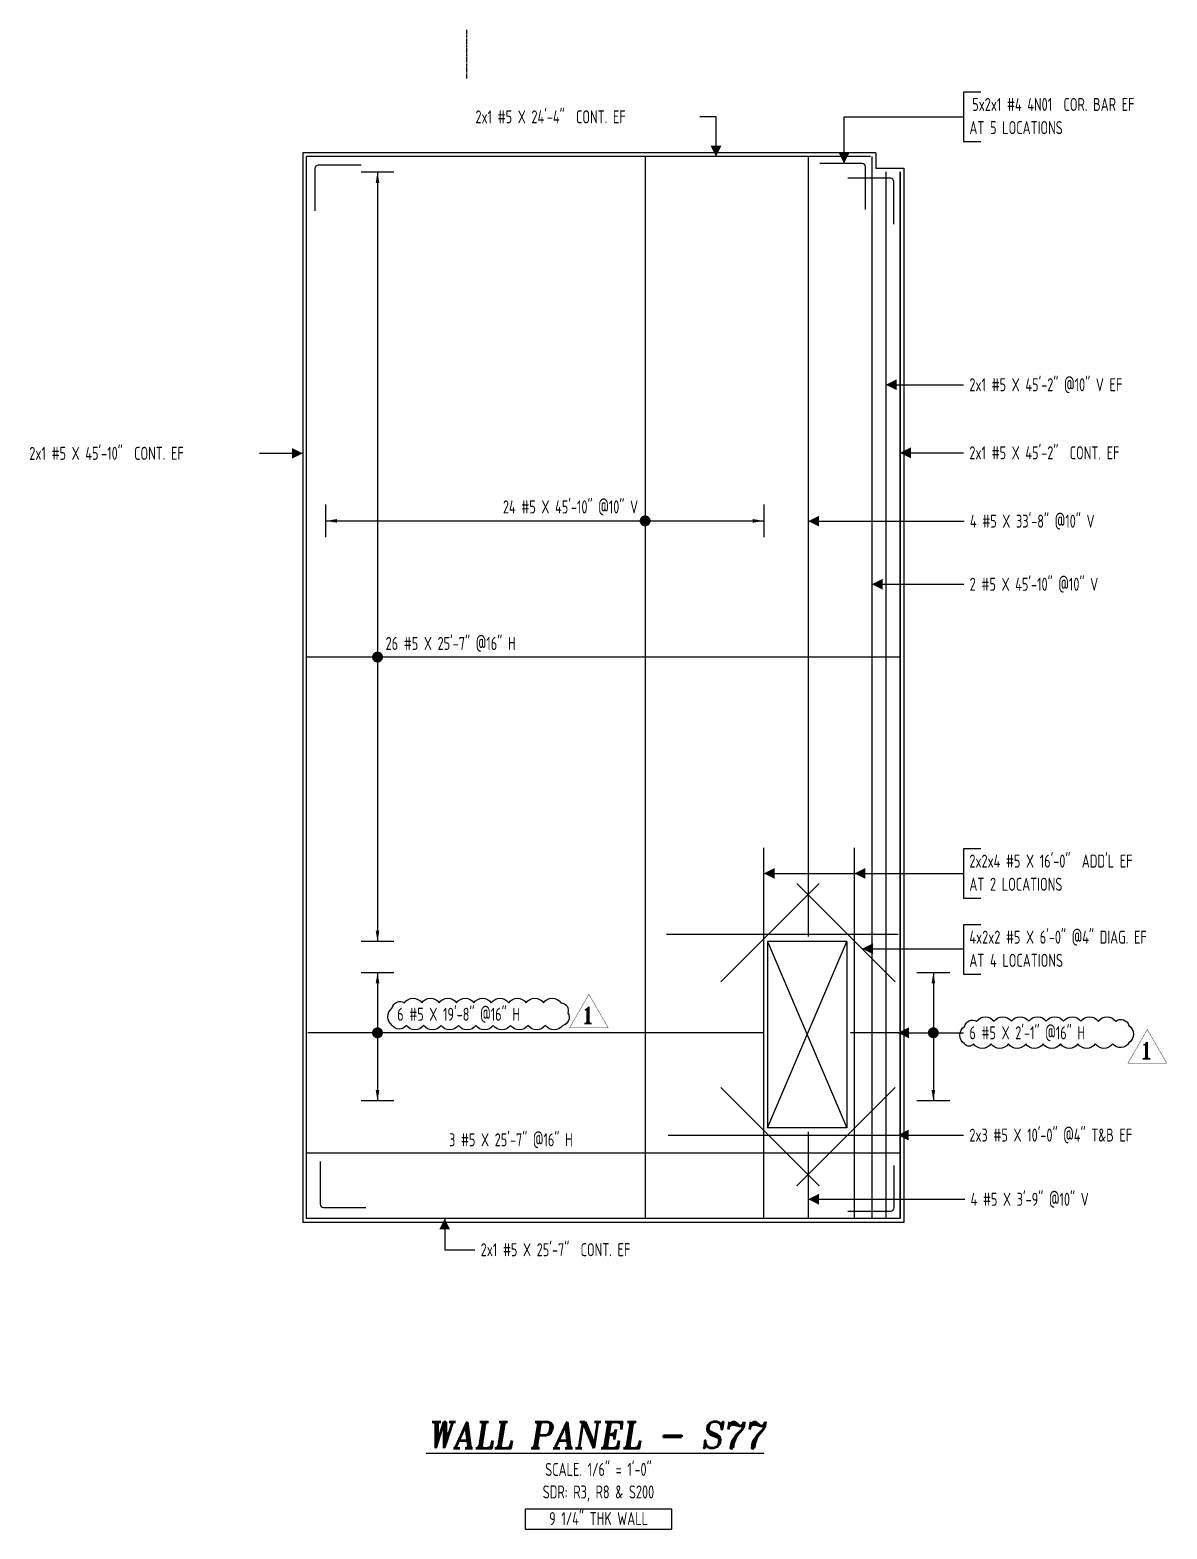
# Model space of a CAD drawing. Header units: inches. Extents: x 10095 to 38568, y -2433 to 4174.
# Drawn here: x 35553 to 36141, y 257 to 1033 of the extents above; entities that cross this region are included whole.
import ezdxf
from ezdxf.enums import TextEntityAlignment as Align

# ---------------------------------------------------------------- set-up
doc = ezdxf.new("R2010")
doc.units = ezdxf.units.IN
doc.header["$MEASUREMENT"] = 0
doc.linetypes.add('PHANTOM', pattern=[2.5, 1.25, -0.25, 0.25, -0.25, 0.25, -0.25])
doc.layers.get('0').update_dxf_attribs({"linetype": 'CONTINUOUS'})
for name, color, linetype in [('0-25', 7, 'CONTINUOUS'), ('0-25TEXT', 7, 'CONTINUOUS'), ('0-35', 3, 'CONTINUOUS'), ('0-35TEXT', 3, 'CONTINUOUS'), ('0-50', 10, 'CONTINUOUS'), ('BAR-LBL', 2, 'CONTINUOUS'), ('GRID', 8, 'PHANTOM'), ('RANGELAY', 7, 'CONTINUOUS'), ('REBARS', 4, 'CONTINUOUS'), ('REV_1', 150, 'CONTINUOUS')]:
    doc.layers.add(name, color=color, linetype=linetype)
doc.styles.add('AR', font='ARCHQUIK.shx', dxfattribs={"width": 0.8})
doc.styles.add('ROMANT', font='romant')

# ---------------------------------------------------------------- blocks, each defined once
blk = doc.blocks.new('leadrblk')
blk.add_lwpolyline([(0, 0, 0, 1, 0), (1, 0, 1, 1, 0)], format="xyseb")
blk = doc.blocks.new('*U629', base_point=(35995.45, 959.35))
at = {"layer": 'REBARS', "color": 0}
blk.add_lwpolyline([(35995.76, 959.35), (35995.76, 417.35)], dxfattribs=at)
blk = doc.blocks.new('*U1318', base_point=(36003.11, 707.83))
at = {"layer": 'REBARS', "color": 0}
blk.add_lwpolyline([(36003.11, 708.15), (35696.11, 708.15)], dxfattribs=at)
blk = doc.blocks.new('rendmark')
at = {"color": 4}
blk.add_line((0, -3), (0, 3), dxfattribs=at)
blk = doc.blocks.new('rarrow')
at = {"color": 7}
blk.add_solid([(2, -0.33), (2, 0.33), (0, 0)], dxfattribs=at)
blk = doc.blocks.new('*U1681', base_point=(35732.56, 959.35))
at = {"layer": 'RANGELAY'}
blk.add_line((35732.56, 959.35), (35732.56, 560.85), dxfattribs=at)
at = {"layer": 'RANGELAY', "xscale": 2.834645669291339, "yscale": 2.834645669291339}
for name, p, rotation in [('rendmark', (35732.56, 959.35), 269.9999999999999), ('rarrow', (35732.56, 959.35), 269.9999999999999), ('rendmark', (35732.56, 560.85), 89.999996929531), ('rarrow', (35732.56, 560.85), 89.999996929531)]:
    blk.add_blockref(name, p, dxfattribs=dict(at, rotation=rotation))
blk = doc.blocks.new('VPM95B7C0')
at = {"const_width": 1}
blk.add_lwpolyline([(-0.5, 0, 1), (0.5, 0, 1)], format="xyb", close=True, dxfattribs=at)
blk = doc.blocks.new('*U1458', base_point=(35871.42, 967.35))
at = {"layer": 'REBARS', "color": 0}
blk.add_lwpolyline([(35871.11, 967.35), (35871.11, 417.35)], dxfattribs=at)
blk = doc.blocks.new('*U1680', base_point=(35705.86, 778.68))
at = {"layer": 'RANGELAY'}
blk.add_line((35705.86, 778.68), (35932.49, 778.68), dxfattribs=at)
at = {"layer": 'RANGELAY', "xscale": 2.834645669291339, "yscale": 2.834645669291339}
for name in ['rendmark', 'rarrow']:
    blk.add_blockref(name, (35705.86, 778.68), dxfattribs=at)
at = {"layer": 'RANGELAY', "xscale": 2.834645669291339, "yscale": 2.834645669291339, "rotation": 179.9999969295311}
for name in ['rendmark', 'rarrow']:
    blk.add_blockref(name, (35932.49, 778.68), dxfattribs=at)
blk = doc.blocks.new('VPM95B7F0')
at = {"const_width": 1}
blk.add_lwpolyline([(-0.5, 0, 1), (0.5, 0, 1)], format="xyb", close=True, dxfattribs=at)
blk = doc.blocks.new('*U1045', base_point=(36000.11, 420.85))
at = {"layer": 'REBARS', "color": 0}
blk.add_lwpolyline([(35999.86, 444.85), (35999.86, 422.85, -0.414214), (35998.11, 421.1), (35976.11, 421.1)], format="xyb", dxfattribs=at)
blk = doc.blocks.new('*U1046', base_point=(35702.59, 422.85))
at = {"layer": 'REBARS', "color": 0}
blk.add_lwpolyline([(35702.84, 446.85), (35702.84, 424.85, 0.414214), (35704.59, 423.1), (35726.59, 423.1)], format="xyb", dxfattribs=at)
blk = doc.blocks.new('*U691', base_point=(35695.55, 417.35))
at = {"layer": 'REBARS', "color": 0}
blk.add_lwpolyline([(35695.86, 417.35), (35695.86, 967.35)], dxfattribs=at)
blk = doc.blocks.new('*U627', base_point=(36002.8, 417.35))
at = {"layer": 'REBARS', "color": 0}
blk.add_lwpolyline([(36003.11, 417.35), (36003.11, 959.35)], dxfattribs=at)
blk = doc.blocks.new('*U1047', base_point=(36000.11, 956.35))
at = {"layer": 'REBARS', "color": 0}
blk.add_lwpolyline([(35999.86, 932.35), (35999.86, 954.35, 0.414214), (35998.11, 956.1), (35976.11, 956.1)], format="xyb", dxfattribs=at)
blk = doc.blocks.new('*U741', base_point=(35987.86, 967.04))
at = {"layer": 'REBARS', "color": 0}
blk.add_lwpolyline([(35987.86, 967.35), (35695.86, 967.35)], dxfattribs=at)
blk = doc.blocks.new('*U628', base_point=(36003.42, 959.35))
at = {"layer": 'REBARS', "color": 0}
blk.add_lwpolyline([(36003.11, 959.35), (36003.11, 417.35)], dxfattribs=at)
blk = doc.blocks.new('*U1048', base_point=(35985.49, 964))
at = {"layer": 'REBARS', "color": 0}
blk.add_lwpolyline([(35985.24, 940), (35985.24, 962, 0.414214), (35983.49, 963.75), (35961.49, 963.75)], format="xyb", dxfattribs=at)
blk = doc.blocks.new('*U1459', base_point=(35700.07, 963.25))
at = {"layer": 'REBARS', "color": 0}
blk.add_lwpolyline([(35700.32, 939.25), (35700.32, 961.25, -0.414214), (35702.07, 963), (35724.07, 963)], format="xyb", dxfattribs=at)
blk = doc.blocks.new('*U1317', base_point=(36002.86, 417.66))
at = {"layer": 'REBARS', "color": 0}
blk.add_lwpolyline([(36002.86, 417.35), (35695.86, 417.35)], dxfattribs=at)
blk = doc.blocks.new('*U503', base_point=(35883.11, 460.91))
at = {"layer": 'REBARS', "color": 0}
blk.add_lwpolyline([(35883.11, 460.6), (36003.11, 460.6)], dxfattribs=at)
blk = doc.blocks.new('*U504', base_point=(35882.13, 564.29))
at = {"layer": 'REBARS', "color": 0}
blk.add_lwpolyline([(35882.13, 564.6), (36002.13, 564.6)], dxfattribs=at)
blk = doc.blocks.new('*U1451', base_point=(35979.17, 417.35))
at = {"layer": 'REBARS', "color": 0}
blk.add_lwpolyline([(35979.49, 417.35), (35979.49, 609.35)], dxfattribs=at)
blk = doc.blocks.new('*U502', base_point=(35932.87, 417.35))
at = {"layer": 'REBARS', "color": 0}
blk.add_lwpolyline([(35932.55, 417.35), (35932.55, 609.35)], dxfattribs=at)
blk = doc.blocks.new('*U1449', base_point=(36000.83, 485.01))
at = {"layer": 'REBARS', "color": 0}
blk.add_lwpolyline([(36000.61, 485.23), (35949.7, 434.32)], dxfattribs=at)
blk = doc.blocks.new('*U558', base_point=(35910.14, 485.01))
at = {"layer": 'REBARS', "color": 0}
blk.add_lwpolyline([(35910.36, 485.23), (35961.27, 434.32)], dxfattribs=at)
blk = doc.blocks.new('*U559', base_point=(35910.14, 540.19))
at = {"layer": 'REBARS', "color": 0}
blk.add_lwpolyline([(35910.36, 539.97), (35961.27, 590.88)], dxfattribs=at)
blk = doc.blocks.new('*U1448', base_point=(36000.83, 540.19))
at = {"layer": 'REBARS', "color": 0}
blk.add_lwpolyline([(36000.61, 539.97), (35949.7, 590.88)], dxfattribs=at)
blk = doc.blocks.new('*U1452', base_point=(35955.23, 967.46))
at = {"layer": 'REBARS', "color": 0}
blk.add_lwpolyline([(35955.54, 967.46), (35955.54, 563.46)], dxfattribs=at)
blk = doc.blocks.new('*U1450', base_point=(35932.49, 513.25))
at = {"layer": 'REBARS', "color": 0}
blk.add_lwpolyline([(35932.49, 513.56), (35696.49, 513.56)], dxfattribs=at)
blk = doc.blocks.new('*U1673', base_point=(35732.56, 544.85))
at = {"layer": 'RANGELAY'}
blk.add_line((35732.56, 544.85), (35732.56, 478.35), dxfattribs=at)
at = {"layer": 'RANGELAY', "xscale": 2.834645669291339, "yscale": 2.834645669291339}
for name, p, rotation in [('rendmark', (35732.56, 544.85), 269.9999999999999), ('rarrow', (35732.56, 544.85), 269.9999999999999), ('rarrow', (35732.56, 478.35), 89.999996929531), ('rendmark', (35732.56, 478.35), 89.999996929531)]:
    blk.add_blockref(name, p, dxfattribs=dict(at, rotation=rotation))
blk = doc.blocks.new('VPM98B1D0')
at = {"const_width": 1}
blk.add_lwpolyline([(-0.5, 0, 1), (0.5, 0, 1)], format="xyb", close=True, dxfattribs=at)
blk = doc.blocks.new('*U1314', base_point=(36003.11, 450.9))
at = {"layer": 'REBARS', "color": 0}
blk.add_lwpolyline([(36003.11, 451.21), (35696.11, 451.21)], dxfattribs=at)
blk = doc.blocks.new('*U1236', base_point=(35988.8, 967.35))
at = {"layer": 'REBARS', "color": 0}
blk.add_lwpolyline([(35988.49, 967.35), (35988.49, 417.35)], dxfattribs=at)
blk = doc.blocks.new('*U1453', base_point=(35955.23, 462.35))
at = {"layer": 'REBARS', "color": 0}
blk.add_lwpolyline([(35955.54, 462.35), (35955.54, 417.35)], dxfattribs=at)
blk = doc.blocks.new('*U1447', base_point=(36002.49, 513.25))
at = {"layer": 'REBARS', "color": 0}
blk.add_lwpolyline([(36002.49, 513.56), (35977.49, 513.56)], dxfattribs=at)
blk = doc.blocks.new('*U1672', base_point=(36020.34, 544.85))
at = {"layer": 'RANGELAY'}
blk.add_line((36020.34, 544.85), (36020.34, 478.35), dxfattribs=at)
at = {"layer": 'RANGELAY', "xscale": 2.834645669291339, "yscale": 2.834645669291339}
for name, p, rotation in [('rendmark', (36020.34, 544.85), 269.9999999999999), ('rarrow', (36020.34, 544.85), 269.9999999999999), ('rarrow', (36020.34, 478.35), 89.999996929531), ('rendmark', (36020.34, 478.35), 89.999996929531)]:
    blk.add_blockref(name, p, dxfattribs=dict(at, rotation=rotation))
blk = doc.blocks.new('VPMA71081')
at = {"const_width": 1}
blk.add_lwpolyline([(-0.5, 0, 1), (0.5, 0, 1)], format="xyb", close=True, dxfattribs=at)
blk = doc.blocks.new('Rev_Tri (48)')
at = {"const_width": 0.128}
blk.add_lwpolyline([(6.69, 11.58), (13.37, 0), (0, 0)], close=True, dxfattribs=at)
at = {"color": 1, "style": 'ROMANT'}
blk.add_attdef('R', (3.93, 1.52, -0.03), '', height=5.75, dxfattribs=at)

msp = doc.modelspace()

# ---------------------------------------------------------------- linework, layer by layer
at = {"layer": '0-25TEXT'}
for points in [[(36044.99144, 1000.71359), (36035.99238, 1000.71359), (36035.99238, 975.21627), (36044.99144, 975.21627)], [(35907.80416, 967.35208), (35907.80416, 987.9073), (35899.46558, 987.9073)], [(35974.09197, 963.75279), (35974.09197, 987.96493), (36035.99238, 987.96493)], [(35995.76245, 849.17348), (36035.99238, 849.17347)], [(35693.86175, 813.65161), (35671.48259, 813.65161)], [(36003.11175, 813.92527), (36035.99238, 813.92527)], [(35955.54381, 778.51972), (36036.28406, 778.51972)], [(35988.48676, 745.854), (36036.16471, 745.854)], [(36044.99144, 608.87409), (36035.99238, 608.87409), (36035.99238, 583.37677), (36044.99144, 583.37677)], [(35932.55339, 596.12543), (36035.99238, 596.12543)], [(36044.99144, 569.46545), (36035.99238, 569.46545), (36035.99238, 543.96812), (36044.99144, 543.96812)], [(35983.48972, 557.09175), (36035.99238, 557.09175)], [(36002.02887, 513.56123), (36035.99238, 513.56123)], [(36001.86855, 460.60112), (36035.99238, 460.60112)], [(35955.5438, 427.35408), (36036.60563, 427.35408)], [(35767.34699, 417.35184), (35767.34764, 401.24145), (35783.00045, 401.24207)]]:
    msp.add_lwpolyline(points, dxfattribs=at)
at = {"layer": '0-35'}
for p, q in [((35990.48675, 969.35208), (35693.86175, 969.35208)), ((35693.86175, 969.35208), (35693.86175, 415.35208)), ((35693.86175, 969.35208), (35693.86175, 415.35208)), ((35990.48675, 969.35208), (35693.86175, 969.35208)), ((35693.86175, 969.35208), (35693.86175, 415.35208)), ((35990.48675, 969.35208), (35693.86175, 969.35208)), ((35693.86175, 969.35208), (35693.86175, 415.35208)), ((35693.86175, 969.35208), (35693.86175, 415.35208)), ((35990.48675, 969.35208), (35693.86175, 969.35208)), ((35693.86175, 969.35208), (35693.86175, 415.35208)), ((35990.48675, 969.35208), (35990.48675, 961.35208)), ((35990.48675, 969.35208), (35990.48675, 961.35208)), ((35990.48675, 969.35208), (35990.48675, 961.35208)), ((35990.48675, 969.35208), (35990.48675, 961.35208)), ((35990.48675, 961.35208), (36005.11175, 961.35208)), ((35990.48675, 961.35208), (36005.11175, 961.35208)), ((35990.48675, 961.35208), (36005.11175, 961.35208)), ((35990.48675, 961.35208), (36005.11175, 961.35208)), ((36005.11175, 961.35208), (36005.11175, 415.35208)), ((36005.11175, 961.35208), (36005.11175, 415.35208)), ((36005.11175, 961.35208), (36005.11175, 415.35208)), ((36005.11175, 961.35208), (36005.11175, 415.35208)), ((36005.11175, 961.35208), (36005.11175, 415.35208)), ((36005.11175, 961.35208), (36005.11175, 415.35208)), ((35934.48675, 560.85208), (35934.48675, 464.35208)), ((35975.48675, 560.85208), (35934.48675, 560.85208)), ((35934.48675, 560.85208), (35975.48675, 464.35208)), ((35934.48675, 464.35208), (35975.48675, 560.85208)), ((35975.48675, 560.85208), (35975.48675, 464.35208)), ((35975.48675, 464.35208), (35934.48675, 464.35208)), ((36005.11175, 415.35208), (35693.86175, 415.35208)), ((36005.11175, 415.35208), (35693.86175, 415.35208)), ((36005.11175, 415.35208), (35693.86175, 415.35208)), ((36005.11175, 415.35208), (35693.86175, 415.35208))]:
    msp.add_line(p, q, dxfattribs=at)
at = {"layer": '0-50'}
msp.add_lwpolyline([(35884.87887, 266.96107), (35808.99202, 266.96107), (35808.99202, 256.60471), (35884.87887, 256.60471)], close=True, dxfattribs=at)
at = {"layer": 'GRID', "lineweight": -3}
msp.add_lwpolyline([(35778.58274, 1032.89297), (35778.58274, 1007.79279)], dxfattribs=at)
at = {"layer": 'REV_1'}
for points in [[(35740.18405, 517.42977, -0.52056705), (35740.18405, 526.42977, -0.52056705), (35746.47752, 529.1363, -0.52056705), (35755.47752, 529.1363, -0.52056705), (35764.47752, 529.1363, -0.52056705), (35773.47752, 529.1363, -0.52056705), (35782.47752, 529.1363, -0.52056705), (35791.47752, 529.1363, -0.52056705), (35800.47752, 529.1363, -0.52056705), (35809.47752, 529.1363, -0.52056705), (35818.47752, 529.1363, -0.52056705), (35827.47752, 529.1363, -0.52056705), (35831.11329, 523.77207, -0.52056705), (35828.4556, 517.42977, -0.52056705), (35819.4556, 517.42977, -0.52056705), (35810.4556, 517.42977, -0.52056705), (35801.4556, 517.42977, -0.52056705), (35792.4556, 517.42977, -0.52056705), (35783.4556, 517.42977, -0.52056705), (35774.4556, 517.42977, -0.52056705), (35765.4556, 517.42977, -0.52056705), (35756.4556, 517.42977, -0.52056705), (35747.4556, 517.42977, -0.52056705)], [(36036.44363, 507.82433, -0.52056705), (36036.44363, 516.82433, -0.52056705), (36042.7371, 519.53086, -0.52056705), (36051.7371, 519.53086, -0.52056705), (36060.7371, 519.53086, -0.52056705), (36069.7371, 519.53086, -0.52056705), (36078.7371, 519.53086, -0.52056705), (36087.7371, 519.53086, -0.52056705), (36096.7371, 519.53086, -0.52056705), (36105.7371, 519.53086, -0.52056705), (36114.7371, 519.53086, -0.52056705), (36121.60107, 517.39483, -0.52056705), (36121.60107, 508.39483, -0.52056705), (36113.17156, 507.82433, -0.52056705), (36104.17156, 507.82433, -0.52056705), (36095.17156, 507.82433, -0.52056705), (36086.17156, 507.82433, -0.52056705), (36077.17156, 507.82433, -0.52056705), (36068.17156, 507.82433, -0.52056705), (36059.17156, 507.82433, -0.52056705), (36050.17156, 507.82433, -0.52056705), (36041.17156, 507.82433, -0.52056705)]]:
    msp.add_lwpolyline(points, format="xyb", close=True, dxfattribs=at)

# ---------------------------------------------------------------- block references
at = {"layer": '0-25', "xscale": 1.5, "yscale": 1.5, "zscale": 1.5}
for p in [(35831.95757, 516.11227), (36121.07585, 497.88303)]:
    msp.add_blockref('Rev_Tri (48)', p, dxfattribs=at).add_auto_attribs({'R': '1'})
at = {"layer": '0-25TEXT'}
for name, p, xscale, yscale, rotation in [('leadrblk', (35907.80416, 967.35208), -5.623937007874017, 2.250708661417324, 269.9999984647655), ('leadrblk', (35974.09197, 963.75279), 5.623937007874017, 2.250708661417324, 90.00000153523449), ('leadrblk', (36003.11175, 813.92527), -5.623937007874017, 2.250708661417324, 179.999996929531), ('VPM95B7F0', (35871.10687, 778.67707), 2.834645669291338, 2.834645669291338, 180), ('VPM95B7C0', (35732.55917, 708.14727), 2.834645669291338, 2.834645669291338, 90.00000000000007), ('VPM98B1D0', (35732.55917, 513.56123), 2.834645669291338, 2.834645669291338, 90.00000000000007), ('VPMA71081', (36020.34057, 513.56123), 2.834645669291338, 2.834645669291338, 90.00000000000007), ('leadrblk', (35767.34699, 417.35184), -5.623937007874017, 2.250708661417324, 90.00228767443309)]:
    msp.add_blockref(name, p, dxfattribs=dict(at, xscale=xscale, yscale=yscale, rotation=rotation))
at = {"layer": '0-25TEXT', "yscale": 2.250708661417324}
for p, xscale in [((35995.76245, 849.17348), 5.623937007874017), ((35693.86175, 813.65161), -5.623937007874017), ((35955.54381, 778.51972), 5.623937007874017), ((35988.48676, 745.854), 5.623937007874017), ((35932.55339, 596.12545), 5.623937007874017), ((35979.48676, 596.12543), 5.623937007874017), ((35983.48972, 557.09175), 5.623937007874017), ((36002.02887, 513.56123), 5.623937007874017), ((36001.86855, 460.60112), 5.623937007874017), ((35955.5438, 427.35408), 5.623937007874017)]:
    msp.add_blockref('leadrblk', p, dxfattribs=dict(at, xscale=xscale))
at = {"layer": 'RANGELAY'}
for name, p in [('*U1681', (35732.55917, 959.35208)), ('*U1680', (35705.86175, 778.67707)), ('*U1673', (35732.55917, 544.85208)), ('*U1672', (36020.34057, 544.85208))]:
    msp.add_blockref(name, p, dxfattribs=at)
at = {"layer": 'REBARS', "color": 4}
for name, p in [('*U691', (35695.54943, 417.35208)), ('*U741', (35987.86175, 967.03958)), ('*U1459', (35700.0702, 963.24768)), ('*U1458', (35871.41937, 967.35208)), ('*U1452', (35955.2313, 967.45822)), ('*U1048', (35985.48675, 964.00278)), ('*U1236', (35988.79925, 967.35208)), ('*U1047', (36000.11175, 956.35208)), ('*U629', (35995.44995, 959.35208)), ('*U627', (36002.79943, 417.35208)), ('*U628', (36003.42425, 959.35208)), ('*U1318', (36003.11183, 707.83477)), ('*U502', (35932.86583, 417.35208)), ('*U1451', (35979.17432, 417.35208)), ('*U559', (35910.14078, 540.19067)), ('*U1448', (36000.83272, 540.19067)), ('*U504', (35882.12605, 564.29051)), ('*U1450', (35932.48675, 513.24873)), ('*U1447', (36002.48675, 513.24873)), ('*U558', (35910.14078, 485.01349)), ('*U1449', (36000.83272, 485.01349)), ('*U503', (35883.11175, 460.91365)), ('*U1453', (35955.2313, 462.35208)), ('*U1314', (36003.11183, 450.89828)), ('*U1046', (35702.59005, 422.8485)), ('*U1045', (36000.11175, 420.8485)), ('*U1317', (36002.86175, 417.66458))]:
    msp.add_blockref(name, p, dxfattribs=at)

# ---------------------------------------------------------------- texts
at = {"color": 7, "linetype": 'Continuous', "style": 'ROMANT', "oblique": 9, "width": 0.95}
msp.add_text('%%UWALL PANEL - S77', height=13.5, dxfattribs=at).set_placement((35845.56357, 298.53297), align=Align.CENTER)
at = {"layer": '0-35TEXT', "style": 'AR', "width": 0.8}
for s, p in [('AT 5 LOCATIONS', (36038.99207, 978.96588)), ('AT 2 LOCATIONS', (36038.99207, 587.12638)), ('AT 4 LOCATIONS', (36038.99207, 547.71773))]:
    msp.add_text(s, height=6.7498312, dxfattribs=at).set_placement(p)
for s, p in [('SCALE. 1/6" = 1\'-0"', (35846.93544, 284.08608)), ('SDR: R3, R8 & S200', (35846.93544, 272.41789)), ('9 1/4" THK WALL', (35847.01236, 258.62987))]:
    msp.add_text(s, height=6.7498312, dxfattribs=at).set_placement(p, align=Align.CENTER)
at = {"layer": 'BAR-LBL', "style": 'AR', "width": 0.8}
for s, p in [('5x2x1 #4 4N01  COR. BAR EF', (36040.48157, 990.96462)), ('2x1 #5 X 24\'-4"  CONT. EF', (35783.26399, 984.53266)), ('2x1 #5 X 45\'-2" @10" V EF', (36038.99207, 845.79883)), ('2x1 #5 X 45\'-10"  CONT. EF', (35552.302, 810.27696)), ('2x1 #5 X 45\'-2"  CONT. EF', (36038.99207, 810.55063)), ('4 #5 X 33\'-8" @10" V', (36039.28374, 775.14507)), ('2 #5 X 45\'-10" @10" V', (36039.1644, 742.47935)), ('26 #5 X 25\'-7" @16" H', (35736.75918, 711.82776)), ('2x2x4 #5 X 16\'-0"  ADD\'L EF', (36038.99207, 599.12512)), ('4x2x2 #5 X 6\'-0" @4" DIAG. EF', (36038.99207, 559.71647)), ('6 #5 X 19\'-8" @16" H', (35742.73249, 519.79202)), ('6 #5 X 2\'-1" @16" H', (36038.99207, 510.18658)), ('3 #5 X 25\'-7" @16" H', (35769.57643, 454.79924)), ('2x3 #5 X 10\'-0" @4" T&B EF', (36038.99207, 457.22647)), ('4 #5 X 3\'-9" @10" V', (36039.60531, 423.97944)), ('2x1 #5 X 25\'-7"  CONT. EF', (35786.00013, 397.86742))]:
    msp.add_text(s, height=6.7492913, dxfattribs=at).set_placement(p)
msp.add_text('24 #5 X 45\'-10" @10" V', height=6.7492913, dxfattribs=at).set_placement((35867.4561, 782.54185), align=Align.RIGHT)

doc.saveas('drawing.dxf')
